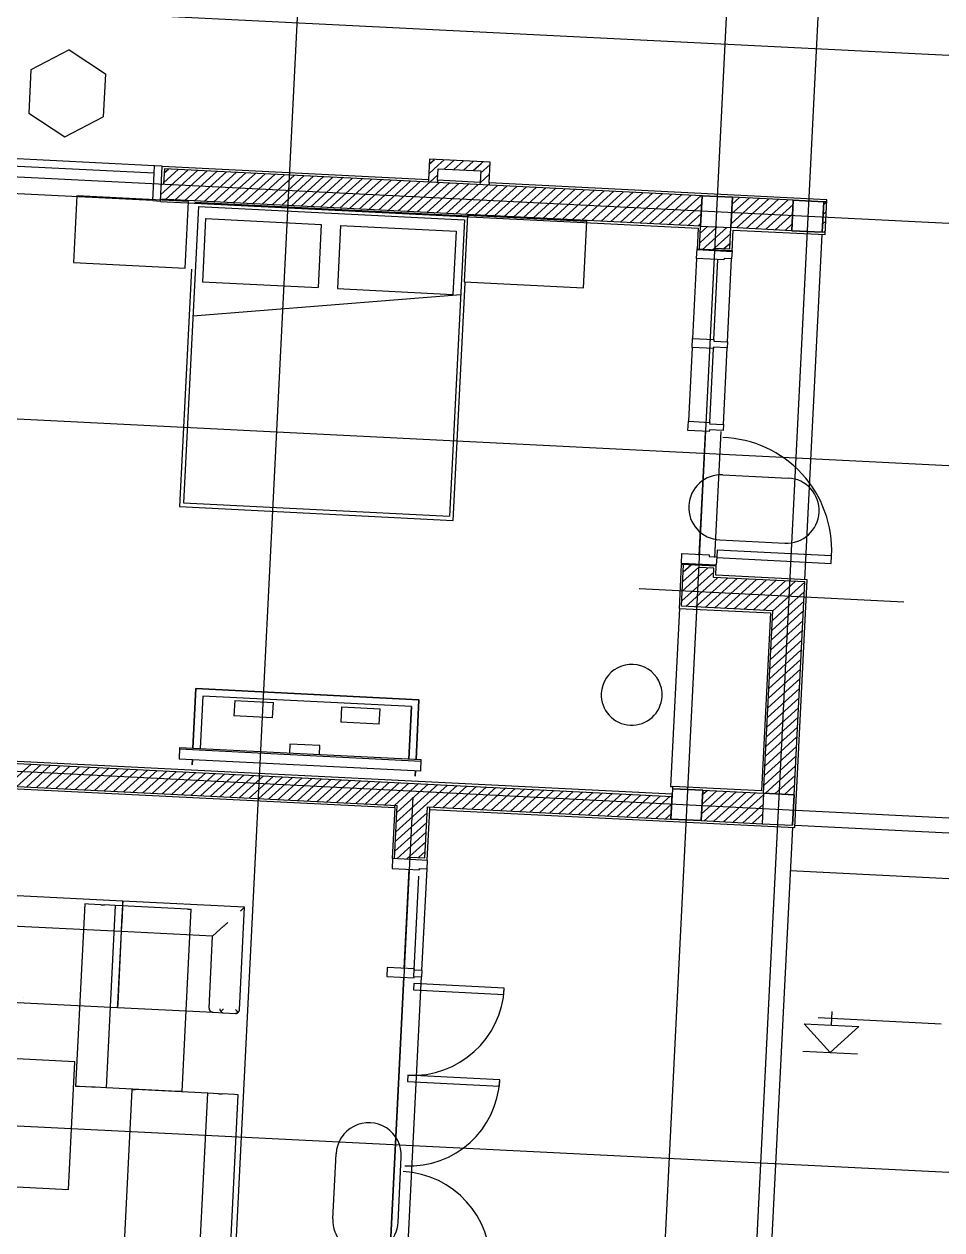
# Model space of a CAD drawing. Extents: x 549999 to 550212, y 1838161 to 1838467.
# Drawn here: x 550087.24 to 550093.26, y 1838354.96 to 1838362.88 of the extents above; entities that cross this region are included whole.
import ezdxf

# ---------------------------------------------------------------- set-up
doc = ezdxf.new("R2010")
doc.units = 0
for name, color, linetype in [('Level 1', 7, 'Continuous'), ('Level 13', 7, 'Continuous'), ('Level 14', 7, 'Continuous'), ('Level 18', 7, 'Continuous'), ('Level 24', 7, 'Continuous'), ('Level 25', 7, 'Continuous'), ('Level 26', 7, 'Continuous'), ('Level 36', 7, 'Continuous'), ('Level 39', 7, 'Continuous'), ('Level 4', 7, 'Continuous'), ('Level 5', 7, 'Continuous'), ('Level 6', 7, 'Continuous'), ('Level 7', 7, 'Continuous'), ('Level 8', 7, 'Continuous')]:
    doc.layers.add(name, color=color, linetype=linetype)

# ---------------------------------------------------------------- blocks, each defined once
blk = doc.blocks.new('2___S0')
at = {"layer": 'Level 1'}
for p, q in [((80, 53.5), (0, 53.5)), ((0, 50.97), (0, 53.5)), ((0, 42.98), (0, 50.97)), ((80, -14), (80, 53.5)), ((0, 40.52), (0, 42.98)), ((0, 33.47), (0, 40.52)), ((59.97, 33.47), (67.02, 40.52)), ((0, -14), (0, 33.47)), ((59.97, 33.47), (0, 33.47)), ((59.97, -14), (59.97, 33.47)), ((0, -16.5), (0, -14)), ((0, -16.5), (62.95, -16.5)), ((62.95, -16.5), (69.48, -16.5)), ((69.48, -16.5), (77.5, -16.5))]:
    blk.add_line(p, q, dxfattribs=at)
for points, degree in [([(77.48, 50.97), (77.7, 51.19), (78.03, 51.53), (78.44, 51.94), (78.69, 52.19), (78.88, 52.38), (79.06, 52.56), (79.22, 52.72), (79.37, 52.87), (79.51, 53.01), (79.67, 53.17), (79.81, 53.31), (79.96, 53.46), (80, 53.5), (80, 53.5)], 3), ([(67.02, 40.52), (67.05, 40.55), (67.16, 40.66), (67.41, 40.91), (67.66, 41.16), (67.87, 41.37), (68.1, 41.6), (68.36, 41.85), (68.62, 42.12), (69, 42.49), (69.28, 42.79), (69.48, 42.98)], 3), ([(59.97, -14), (59.97, -14.22), (60.02, -14.55), (60.19, -14.96), (60.33, -15.21), (60.47, -15.39), (60.58, -15.52), (60.71, -15.65), (60.89, -15.81), (61.08, -15.95), (61.29, -16.08), (61.51, -16.2), (61.81, -16.32), (62.3, -16.46), (62.69, -16.5), (62.95, -16.5)], 3), ([(67.02, -14), (67.04, -14.14), (67.11, -14.42), (67.29, -14.83), (67.54, -15.24), (67.75, -15.49), (67.87, -15.61)], 3), ([(67.87, -15.61), (67.99, -15.49), (68.25, -15.24), (68.65, -14.83), (69.06, -14.42), (69.34, -14.14), (69.48, -14)], 3), ([(67.87, -15.61), (67.97, -15.75), (68.19, -16), (68.59, -16.28), (69.02, -16.46), (69.33, -16.5), (69.48, -16.5)], 3), ([(77.48, -14), (77.6, -14.13), (77.85, -14.38), (78.23, -14.75), (78.59, -15.11), (78.94, -15.46), (79.16, -15.67), (79.26, -15.78)], 3), ([(79.26, -15.78), (79.11, -15.93), (78.76, -16.19), (78.15, -16.44), (77.72, -16.5), (77.5, -16.5)], 3), ([(78.8, -16.14), (78.85, -16.11), (79.01, -16), (79.16, -15.87), (79.27, -15.77)], 3), ([(79.26, -15.78), (79.36, -15.67), (79.55, -15.46), (79.73, -15.14), (79.84, -14.88), (79.9, -14.7), (79.97, -14.42), (80, -14.19), (80, -14)], 3), ([(79.58, -15.39), (79.6, -15.36), (79.62, -15.33), (79.63, -15.3)], 2), ([(77.5, -16.5), (77.63, -16.5), (77.82, -16.49), (78.02, -16.45), (78.09, -16.43)], 3), ([(78.24, -16.39), (78.36, -16.35), (78.52, -16.29), (78.67, -16.22), (78.7, -16.2)], 3)]:
    blk.add_open_spline(points, degree=degree, dxfattribs=at)
blk = doc.blocks.new('FURNI0')
at = {"layer": 'Level 1'}
for p, q in [((-1197.5, 682.04), (-1281.56, 682.04)), ((-1281.56, 682.04), (-1281.56, 520.56)), ((-1197.5, 520.56), (-1197.5, 682.04)), ((-1281.56, 520.56), (-1197.5, 520.56))]:
    blk.add_line(p, q, dxfattribs=at)
blk = doc.blocks.new('4___SO')
at = {"layer": 'Level 1'}
for p, q in [((60, 16.5), (-60, 16.5)), ((-60, 14), (-60, 16.5)), ((60, 16.5), (60, 14)), ((-60, -33.47), (-60, 14)), ((1.75, 12.96), (1.75, 12.96)), ((60, -33.47), (60, 14)), ((-60, -40.52), (-60, -33.47)), ((-60, -33.47), (60, -33.47)), ((60, -40.52), (60, -33.47)), ((-60, -42.98), (-60, -40.52)), ((-60, -50.97), (-60, -42.98)), ((60, -40.52), (60, -42.98)), ((60, -50.97), (60, -42.98)), ((-60, -53.5), (-60, -50.97)), ((-60, -53.5), (60, -53.5)), ((60, -53.5), (60, -50.97))]:
    blk.add_line(p, q, dxfattribs=at)
blk = doc.blocks.new('4___S0')
at = {"layer": 'Level 1'}
for p, q in [((60, 53.5), (-60, 53.5)), ((-60, 50.97), (-60, 53.5)), ((-60, 42.98), (-60, 50.97)), ((60, 50.97), (60, 53.5)), ((60, 42.98), (60, 50.97)), ((-60, 40.52), (-60, 42.98)), ((-60, 33.47), (-60, 40.52)), ((60, 42.98), (60, 40.52)), ((60, 33.47), (60, 40.52)), ((-60, -14), (-60, 33.47)), ((60, 33.47), (-60, 33.47)), ((60, -14), (60, 33.47)), ((-60, -16.5), (-60, -14)), ((-1.75, -12.96), (-1.75, -12.96)), ((60, -14), (60, -16.5)), ((-60, -16.5), (60, -16.5))]:
    blk.add_line(p, q, dxfattribs=at)
blk = doc.blocks.new('BED_18')
at = {"layer": 'Level 1'}
for p, q in [((123.92, 76.56), (-56.08, 76.56)), ((-53.54, 74.02), (-53.54, -120.9)), ((-53.54, 74.02), (121.38, 74.02)), ((121.38, 74.02), (121.38, -120.9)), ((-48.46, 66.4), (-48.46, 24.82)), ((-48.46, 66.4), (27.57, 66.4)), ((27.57, 66.4), (27.57, 24.82)), ((40.27, 66.4), (40.27, 24.82)), ((40.27, 66.4), (116.3, 66.4)), ((116.3, 66.4), (116.3, 24.82)), ((-56.08, 32.78), (-56.08, -123.44)), ((123.92, -123.44), (123.92, 32.78)), ((121.38, 24.82), (-53.54, 1.98)), ((-48.46, 24.82), (27.57, 24.82)), ((40.27, 24.82), (116.3, 24.82)), ((-56.08, -123.44), (123.92, -123.44)), ((-53.54, -120.9), (121.38, -120.9))]:
    blk.add_line(p, q, dxfattribs=at)
blk = doc.blocks.new('FURNI1')
at = {"layer": 'Level 1'}
for p, q in [((-1241.89, 683.98), (-1285.67, 683.98)), ((-1285.67, 683.98), (-1285.67, 605.48)), ((-1241.89, 605.48), (-1241.89, 683.98)), ((-1285.67, 605.48), (-1241.89, 605.48))]:
    blk.add_line(p, q, dxfattribs=at)
blk = doc.blocks.new('FURNI3')
at = {"layer": 'Level 1'}
for p, q in [((-1241.89, 662.27), (-1285.67, 662.27)), ((-1285.67, 662.27), (-1285.67, 589.03)), ((-1241.89, 589.03), (-1241.89, 662.27)), ((-1285.67, 589.03), (-1241.89, 589.03))]:
    blk.add_line(p, q, dxfattribs=at)
blk = doc.blocks.new('LAO_T0')
at = {"layer": 'Level 1'}
for p, q in [((-84.39, 42.12), (74.47, 42.12)), ((-84.39, 42.12), (-84.39, 34.5)), ((-80.94, 45.5), (-80.94, 42.12)), ((-80.94, 42.12), (-80.94, 45.5)), ((65.7, 42.12), (65.7, 45.5)), ((65.7, 45.5), (65.7, 42.12)), ((74.47, 34.5), (74.47, 42.12)), ((-84.39, 35.62), (74.47, 35.62)), ((-84.39, 35.62), (-84.39, 34.5)), ((74.47, 34.5), (-84.39, 34.5)), ((74.47, 34.5), (-84.39, 34.5)), ((-80.94, 34.5), (-80.94, -4.74)), ((-80.94, -4.74), (-80.94, 34.5)), ((-76.2, 34.5), (-76.2, 0)), ((-76.2, 0), (-76.2, 34.5)), ((-17.46, 34.5), (-17.46, 28.58)), ((2.22, 28.58), (2.22, 34.5)), ((60.96, 0), (60.96, 34.5)), ((60.96, 0), (60.96, 34.5)), ((65.7, -4.74), (65.7, 34.5)), ((65.7, 34.5), (65.7, -4.74)), ((74.47, 34.5), (74.47, 35.62)), ((-17.46, 28.58), (2.22, 28.58)), ((-55.72, 12.63), (-30.32, 12.63)), ((-55.72, 12.63), (-55.72, 2.47)), ((-30.32, 2.47), (-30.32, 12.63)), ((14.46, 11.99), (39.86, 11.99)), ((14.46, 11.99), (14.46, 1.83)), ((39.86, 1.83), (39.86, 11.99)), ((-76.2, 0), (60.96, 0)), ((-76.2, 0), (60.96, 0)), ((-30.32, 2.47), (-55.72, 2.47)), ((39.86, 1.83), (14.46, 1.83)), ((-80.94, -4.74), (65.7, -4.74)), ((65.7, -4.74), (-80.94, -4.74))]:
    blk.add_line(p, q, dxfattribs=at)
for points in [[(-80.94, -4.74), (-80.94, -4.74), (-80.94, -4.74), (-80.94, -4.74)], [(-80.94, -4.74), (-80.94, -4.74), (-80.94, -4.74), (-80.94, -4.74)], [(65.7, -4.74), (65.7, -4.74), (65.7, -4.74), (65.7, -4.74)], [(65.7, -4.74), (65.7, -4.74), (65.7, -4.74), (65.7, -4.74)]]:
    blk.add_open_spline(points, degree=2, dxfattribs=at)
blk = doc.blocks.new('FURN14')
at = {"layer": 'Level 1'}
for p, q in [((-1353.06, 697.48), (-1236.06, 697.48)), ((-1236.06, 697.48), (-1236.06, 698.98))]:
    blk.add_line(p, q, dxfattribs=at)
blk = doc.blocks.new('FURN15')
at = {"layer": 'Level 1'}
for start, end in [(0, 180), (180, 0)]:
    blk.add_arc((-683.51, 888.92), 20, start, end, dxfattribs=at)
blk = doc.blocks.new('D41000')
at = {"layer": 'Level 5'}
for p, q in [((-119.62, 65.99), (-123.75, 65.99)), ((-123.75, 65.99), (-123.75, 6.5)), ((-119.62, 6.5), (-119.62, 65.99)), ((-59.25, 65.99), (-63.35, 65.99)), ((-63.35, 65.99), (-63.35, 5.6)), ((-59.25, 5.6), (-59.25, 65.99)), ((55.37, 11.5), (55.37, 65.99)), ((55.37, 65.99), (60.37, 65.99)), ((60.37, 65.99), (60.37, 11.5)), ((119.62, 11.5), (119.62, 65.99)), ((119.62, 65.99), (124.62, 65.99)), ((124.62, 65.99), (124.62, 11.5)), ((-199.5, 11.5), (-205, 11.5)), ((-205, 11.5), (-205, -11.5)), ((-199.5, 6.5), (-199.5, 11.5)), ((-128.48, 11.5), (-132.48, 11.5)), ((-132.48, 11.5), (-132.48, 6.5)), ((-128.48, 6.5), (-128.48, 11.5)), ((60.37, 11.5), (55.37, 11.5)), ((124.62, 11.5), (119.62, 11.5)), ((132.5, 11.5), (128.5, 11.5)), ((128.5, 11.5), (128.5, 6.5)), ((132.5, 6.5), (132.5, 11.5)), ((205, 11.5), (199.5, 11.5)), ((199.5, 11.5), (199.5, 6.5)), ((205, -11.5), (205, 11.5)), ((-198.5, 6.5), (-199.5, 6.5)), ((-198.5, -11.5), (-198.5, 6.5)), ((-132.48, 6.5), (-133.48, 6.5)), ((-133.48, 6.5), (-133.48, -11.5)), ((-127.48, 6.5), (-128.48, 6.5)), ((-127.48, -11.5), (-127.48, 6.5)), ((-123.75, 6.5), (-119.62, 6.5)), ((-63.35, 5.6), (-59.25, 5.6)), ((128.5, 6.5), (127.5, 6.5)), ((127.5, 6.5), (127.5, -11.5)), ((133.5, 6.5), (132.5, 6.5)), ((133.5, -11.5), (133.5, 6.5)), ((199.5, 6.5), (198.5, 6.5)), ((198.5, 6.5), (198.5, -11.5)), ((-205, -11.5), (-198.5, -11.5)), ((-133.48, -11.5), (-127.48, -11.5)), ((127.5, -11.5), (133.5, -11.5)), ((198.5, -11.5), (205, -11.5))]:
    blk.add_line(p, q, dxfattribs=at)
for centre, radius, start, end in [((-123.75, 5.6), 60.4, 0, 90), ((-63.35, 6.5), 59.5, 0, 90), ((60.37, 5.62), 60.37, 90, 180), ((124.62, 5.62), 60.37, 90, 180)]:
    blk.add_arc(centre, radius, start, end, dxfattribs=at)
blk = doc.blocks.new('CUA_D2')
at = {"layer": 'Level 5'}
for p, q in [((-103.5, 11.5), (-97, 11.5)), ((-103.5, -11.5), (-103.5, 11.5)), ((-97, 11.5), (-97, -6.5)), ((-16, 11.5), (-10, 11.5)), ((-16, -2.5), (-16, 11.5)), ((-10, 11.5), (-10, -2.5)), ((38.5, 11.5), (-10, 11.5)), ((38.5, 11.5), (44.5, 11.5)), ((38.5, -2.5), (38.5, 11.5)), ((44.5, 11.5), (44.5, -2.5)), ((97, 11.5), (44.5, 11.5)), ((97, 11.5), (103.5, 11.5)), ((97, -6.5), (97, 11.5)), ((103.5, 11.5), (103.5, -11.5)), ((-98, -6.5), (-98, -11.5)), ((-97, -6.5), (-98, -6.5)), ((-15, -2.5), (-16, -2.5)), ((-15, -11.5), (-15, -2.5)), ((-11, -2.5), (-11, -11.5)), ((-10, -2.5), (-11, -2.5)), ((-10, -2.5), (38.5, -2.5)), ((39.5, -2.5), (38.5, -2.5)), ((39.5, -11.5), (39.5, -2.5)), ((43.5, -2.5), (43.5, -11.5)), ((44.5, -2.5), (43.5, -2.5)), ((44.5, -2.5), (97, -2.5)), ((98, -6.5), (97, -6.5)), ((98, -11.5), (98, -6.5)), ((-98, -11.5), (-103.5, -11.5)), ((-98.5, -11.5), (-98.5, -86.75)), ((-93.5, -11.5), (-98, -11.5)), ((-93.5, -11.5), (-98, -11.5)), ((-93.5, -86.75), (-93.5, -11.5)), ((-11, -11.5), (-15, -11.5)), ((-11, -11.5), (39.5, -11.5)), ((43.5, -11.5), (39.5, -11.5)), ((43.5, -11.5), (98, -11.5)), ((103.5, -11.5), (98, -11.5)), ((-98.5, -86.75), (-93.5, -86.75))]:
    blk.add_line(p, q, dxfattribs=at)
blk.add_arc((-93.5, -12.75), 74, 270, 0.87025, dxfattribs=at)
blk = doc.blocks.new('SO1100')
at = {"layer": 'Level 7'}
for p, q in [((-60, 11.5), (-65, 11.5)), ((-65, 11.5), (-65, -11.5)), ((-60, 6.5), (-60, 11.5)), ((60, 11.5), (-60, 11.5)), ((65, 11.5), (60, 11.5)), ((60, 6.5), (60, 11.5)), ((65, -11.5), (65, 11.5)), ((-60, -11.5), (-60, 6.5)), ((60, 6.5), (-60, 6.5)), ((60, -11.5), (60, 6.5)), ((-65, -11.5), (-60, -11.5)), ((60, -11.5), (-60, -11.5)), ((60, -11.5), (65, -11.5))]:
    blk.add_line(p, q, dxfattribs=at)
blk = doc.blocks.new('SPOT_E')
at = {"layer": 'Level 24'}
for p, q in [((0, 0.2), (0, 0.3)), ((0, 0), (-0.2, 0.2)), ((-0.2, 0.2), (0.2, 0.2)), ((0, 0), (-0.2, 0.2)), ((-0.2, 0.2), (0.2, 0.2)), ((-0.1, 0.25), (0.8, 0.25)), ((0.2, 0.2), (0, 0)), ((0.2, 0.2), (0, 0)), ((-0.2, 0), (0.2, 0))]:
    blk.add_line(p, q, dxfattribs=at)
blk = doc.blocks.new('DOOR_T')
at = {"layer": 'Level 25'}
for p, q in [((-0.2381, 0.2381), (0.2381, 0.2381)), ((-0.2381, -0.2381), (0.2381, -0.2381))]:
    blk.add_line(p, q, dxfattribs=at)
for centre, start, end in [((-0.2381, 0), 90, 270), ((0.2381, 0), 270, 90)]:
    blk.add_arc(centre, 0.2381, start, end, dxfattribs=at)
blk = doc.blocks.new('WINDOW')
at = {"layer": 'Level 26'}
for p, q in [((0, 0.3175), (-0.2721, 0.1573)), ((0, 0.3175), (0.2718, 0.1574)), ((-0.2721, 0.1573), (-0.2721, -0.1572)), ((0.2718, 0.1574), (0.2718, -0.1585)), ((-0.2721, -0.1572), (0, -0.3175)), ((0, -0.3175), (0.2718, -0.1585))]:
    blk.add_line(p, q, dxfattribs=at)

msp = doc.modelspace()

# ---------------------------------------------------------------- linework, layer by layer
at = {"layer": 'Level 13'}
msp.add_line((550089.796, 1838356.6279), (550089.8289, 1838357.2873), dxfattribs=at)
at = {"layer": 'Level 14'}
for p, q in [((550089.8944, 1838361.901), (550089.9573, 1838361.9579)), ((550089.8976, 1838361.9646), (550089.9318, 1838361.9955)), ((550089.9573, 1838361.9579), (550089.9954, 1838361.9924)), ((550089.996, 1838361.9323), (550090.0589, 1838361.9892)), ((550090.0596, 1838361.9291), (550090.1225, 1838361.986)), ((550090.1231, 1838361.9259), (550090.186, 1838361.9828)), ((550090.1867, 1838361.9227), (550090.2382, 1838361.9694)), ((550090.235, 1838361.9058), (550090.298, 1838361.9627)), ((550090.2382, 1838361.9694), (550090.2496, 1838361.9797)), ((550088.1354, 1838361.766), (550088.3126, 1838361.9263)), ((550088.1544, 1838361.8438), (550088.249, 1838361.9295)), ((550088.1575, 1838361.9074), (550088.1855, 1838361.9327)), ((550088.1664, 1838361.7334), (550088.3762, 1838361.9231)), ((550088.23, 1838361.7302), (550088.4397, 1838361.92)), ((550088.2936, 1838361.727), (550088.5033, 1838361.9168)), ((550088.3571, 1838361.7238), (550088.5669, 1838361.9136)), ((550088.4207, 1838361.7207), (550088.6304, 1838361.9104)), ((550088.4842, 1838361.7175), (550088.694, 1838361.9072)), ((550088.5478, 1838361.7143), (550088.7575, 1838361.9041)), ((550088.6114, 1838361.7111), (550088.8211, 1838361.9009)), ((550088.6749, 1838361.7079), (550088.8847, 1838361.8977)), ((550088.7385, 1838361.7048), (550088.9482, 1838361.8945)), ((550088.802, 1838361.7016), (550089.0118, 1838361.8914)), ((550088.8656, 1838361.6984), (550089.0753, 1838361.8882)), ((550088.9292, 1838361.6952), (550089.1389, 1838361.885)), ((550088.9927, 1838361.6921), (550089.2025, 1838361.8818)), ((550089.0563, 1838361.6889), (550089.266, 1838361.8786)), ((550089.1198, 1838361.6857), (550089.3296, 1838361.8755)), ((550089.1834, 1838361.6825), (550089.3931, 1838361.8723)), ((550089.247, 1838361.6793), (550089.4567, 1838361.8691)), ((550089.3105, 1838361.6762), (550089.5203, 1838361.8659)), ((550089.3741, 1838361.673), (550089.5838, 1838361.8628)), ((550089.4376, 1838361.6698), (550089.6474, 1838361.8596)), ((550089.5012, 1838361.6666), (550089.7109, 1838361.8564)), ((550089.9016, 1838361.8469), (550089.9541, 1838361.8944)), ((550090.2319, 1838361.8422), (550090.2948, 1838361.8992)), ((550088.1386, 1838361.8296), (550088.1442, 1838361.8346)), ((550089.5648, 1838361.6635), (550089.7745, 1838361.8532)), ((550089.6283, 1838361.6603), (550089.8381, 1838361.85)), ((550089.6919, 1838361.6571), (550089.9016, 1838361.8469)), ((550089.7554, 1838361.6539), (550089.9652, 1838361.8437)), ((550089.819, 1838361.6508), (550090.0287, 1838361.8405)), ((550089.8826, 1838361.6476), (550090.0923, 1838361.8373)), ((550089.9461, 1838361.6444), (550090.1559, 1838361.8342)), ((550090.0097, 1838361.6412), (550090.2194, 1838361.831)), ((550090.0732, 1838361.638), (550090.283, 1838361.8278)), ((550090.1368, 1838361.6349), (550090.3465, 1838361.8246)), ((550090.2004, 1838361.6317), (550090.4101, 1838361.8215)), ((550090.2639, 1838361.6285), (550090.4737, 1838361.8183)), ((550090.283, 1838361.8278), (550090.2916, 1838361.8356)), ((550090.3275, 1838361.6253), (550090.5372, 1838361.8151)), ((550090.391, 1838361.6222), (550090.6008, 1838361.8119)), ((550090.4546, 1838361.619), (550090.6643, 1838361.8087)), ((550090.5182, 1838361.6158), (550090.7279, 1838361.8056)), ((550090.5817, 1838361.6126), (550090.7915, 1838361.8024)), ((550090.6453, 1838361.6094), (550090.855, 1838361.7992)), ((550090.7088, 1838361.6063), (550090.9186, 1838361.796)), ((550090.7724, 1838361.6031), (550090.9821, 1838361.7929)), ((550090.836, 1838361.5999), (550091.0457, 1838361.7897)), ((550090.8995, 1838361.5967), (550091.1093, 1838361.7865)), ((550090.9631, 1838361.5936), (550091.1728, 1838361.7833)), ((550091.0266, 1838361.5904), (550091.2364, 1838361.7801)), ((550091.0902, 1838361.5872), (550091.2999, 1838361.777)), ((550091.1538, 1838361.584), (550091.3635, 1838361.7738)), ((550091.2173, 1838361.5808), (550091.4271, 1838361.7706)), ((550091.2809, 1838361.5777), (550091.4906, 1838361.7674)), ((550091.3444, 1838361.5745), (550091.5542, 1838361.7643)), ((550091.408, 1838361.5713), (550091.6177, 1838361.7611)), ((550091.4716, 1838361.5681), (550091.6813, 1838361.7579)), ((550091.5351, 1838361.565), (550091.6867, 1838361.7021)), ((550091.8805, 1838361.574), (550092.0627, 1838361.7388)), ((550091.8837, 1838361.6376), (550091.9991, 1838361.742)), ((550091.8869, 1838361.7012), (550091.9355, 1838361.7452)), ((550091.9165, 1838361.5459), (550092.1262, 1838361.7357)), ((550091.98, 1838361.5427), (550092.1898, 1838361.7325)), ((550092.0436, 1838361.5395), (550092.2533, 1838361.7293)), ((550092.1072, 1838361.5364), (550092.2873, 1838361.6993)), ((550092.4875, 1838361.6984), (550092.5076, 1838361.7166)), ((550091.5987, 1838361.5618), (550091.6835, 1838361.6385)), ((550092.1707, 1838361.5332), (550092.2841, 1838361.6358)), ((550092.4843, 1838361.6349), (550092.5053, 1838361.6538)), ((550091.6622, 1838361.5586), (550091.6803, 1838361.575)), ((550091.674, 1838361.4478), (550091.7894, 1838361.5522)), ((550091.6771, 1838361.5114), (550091.7258, 1838361.5554)), ((550091.6904, 1838361.402), (550091.8529, 1838361.5491)), ((550092.2343, 1838361.53), (550092.2809, 1838361.5722)), ((550092.4811, 1838361.5713), (550092.5021, 1838361.5903)), ((550091.7539, 1838361.3988), (550091.8774, 1838361.5105)), ((550092.4885, 1838361.5173), (550092.4989, 1838361.5267)), ((550091.8332, 1838361.4099), (550091.8742, 1838361.4469)), ((550091.5659, 1838359.2868), (550091.6171, 1838359.3331)), ((550091.5564, 1838359.0961), (550091.7661, 1838359.2859)), ((550091.5596, 1838359.1597), (550091.7285, 1838359.3125)), ((550091.5628, 1838359.2232), (550091.6676, 1838359.3181)), ((550091.7566, 1838359.0952), (550091.9198, 1838359.2429)), ((550091.7598, 1838359.1588), (550091.8562, 1838359.246)), ((550091.763, 1838359.2223), (550091.7927, 1838359.2492)), ((550091.5829, 1838359.0594), (550091.763, 1838359.2223)), ((550091.7736, 1838359.0499), (550091.9834, 1838359.2397)), ((550091.8372, 1838359.0467), (550092.0469, 1838359.2365)), ((550091.9007, 1838359.0436), (550092.1105, 1838359.2333)), ((550091.9643, 1838359.0404), (550092.174, 1838359.2301)), ((550092.0279, 1838359.0372), (550092.2376, 1838359.227)), ((550092.0914, 1838359.034), (550092.3012, 1838359.2238)), ((550092.155, 1838359.0308), (550092.3636, 1838359.2196)), ((550091.6465, 1838359.0563), (550091.7598, 1838359.1588)), ((550091.7101, 1838359.0531), (550091.7566, 1838359.0952)), ((550092.2185, 1838359.0277), (550092.3604, 1838359.156)), ((550092.2821, 1838359.0245), (550092.3572, 1838359.0924)), ((550092.1443, 1838358.8391), (550092.3457, 1838359.0213)), ((550092.1475, 1838358.9027), (550092.2821, 1838359.0245)), ((550092.1507, 1838358.9662), (550092.2185, 1838359.0277)), ((550092.1538, 1838359.0298), (550092.155, 1838359.0308)), ((550092.3457, 1838359.0213), (550092.354, 1838359.0289)), ((550092.1411, 1838358.7756), (550092.3509, 1838358.9653)), ((550092.1379, 1838358.712), (550092.3477, 1838358.9018)), ((550092.1316, 1838358.5849), (550092.3413, 1838358.7746)), ((550092.1348, 1838358.6484), (550092.3445, 1838358.8382)), ((550092.1284, 1838358.5213), (550092.3382, 1838358.7111)), ((550092.1252, 1838358.4578), (550092.335, 1838358.6475)), ((550092.1221, 1838358.3942), (550092.3318, 1838358.584)), ((550092.1157, 1838358.2671), (550092.3254, 1838358.4568)), ((550092.1189, 1838358.3306), (550092.3286, 1838358.5204)), ((550092.1125, 1838358.2035), (550092.3223, 1838358.3933)), ((550092.1094, 1838358.14), (550092.3191, 1838358.3297)), ((550092.1062, 1838358.0764), (550092.3159, 1838358.2662)), ((550092.0998, 1838357.9493), (550092.3096, 1838358.139)), ((550092.103, 1838358.0128), (550092.3127, 1838358.2026)), ((550092.0966, 1838357.8857), (550092.3064, 1838358.0755)), ((550087.1275, 1838357.8804), (550087.2848, 1838358.0228)), ((550087.191, 1838357.8773), (550087.3483, 1838358.0196)), ((550087.2546, 1838357.8741), (550087.4119, 1838358.0164)), ((550087.3181, 1838357.8709), (550087.4754, 1838358.0132)), ((550087.3817, 1838357.8677), (550087.539, 1838358.0101)), ((550087.4453, 1838357.8646), (550087.6026, 1838358.0069)), ((550087.5088, 1838357.8614), (550087.6661, 1838358.0037)), ((550087.5724, 1838357.8582), (550087.7297, 1838358.0005)), ((550087.6359, 1838357.855), (550087.7932, 1838357.9973)), ((550087.6995, 1838357.8518), (550087.8568, 1838357.9942)), ((550087.7631, 1838357.8487), (550087.9204, 1838357.991)), ((550087.8266, 1838357.8455), (550087.9839, 1838357.9878)), ((550087.8902, 1838357.8423), (550088.0475, 1838357.9846)), ((550087.9537, 1838357.8391), (550088.111, 1838357.9815)), ((550088.0173, 1838357.836), (550088.1746, 1838357.9783)), ((550092.1042, 1838357.8319), (550092.3032, 1838358.0119)), ((550088.0809, 1838357.8328), (550088.2382, 1838357.9751)), ((550088.1444, 1838357.8296), (550088.3017, 1838357.9719)), ((550088.208, 1838357.8264), (550088.3653, 1838357.9687)), ((550088.2715, 1838357.8232), (550088.4288, 1838357.9656)), ((550088.3351, 1838357.8201), (550088.4924, 1838357.9624)), ((550088.3987, 1838357.8169), (550088.556, 1838357.9592)), ((550088.4622, 1838357.8137), (550088.6195, 1838357.956)), ((550088.5258, 1838357.8105), (550088.6831, 1838357.9529)), ((550088.5893, 1838357.8074), (550088.7466, 1838357.9497)), ((550088.6529, 1838357.8042), (550088.8102, 1838357.9465)), ((550088.7165, 1838357.801), (550088.8738, 1838357.9433)), ((550088.78, 1838357.7978), (550088.9373, 1838357.9401)), ((550088.8436, 1838357.7946), (550089.0009, 1838357.937)), ((550088.9071, 1838357.7915), (550089.0644, 1838357.9338)), ((550088.9707, 1838357.7883), (550089.128, 1838357.9306)), ((550089.0343, 1838357.7851), (550089.1916, 1838357.9274)), ((550089.0978, 1838357.7819), (550089.2551, 1838357.9243)), ((550089.1614, 1838357.7788), (550089.3187, 1838357.9211)), ((550089.2249, 1838357.7756), (550089.3823, 1838357.9179)), ((550089.2885, 1838357.7724), (550089.4458, 1838357.9147)), ((550089.3521, 1838357.7692), (550089.5094, 1838357.9115)), ((550089.4156, 1838357.766), (550089.5729, 1838357.9084)), ((550089.4792, 1838357.7629), (550089.6365, 1838357.9052)), ((550089.5427, 1838357.7597), (550089.7001, 1838357.902)), ((550089.6063, 1838357.7565), (550089.7636, 1838357.8988)), ((550092.1678, 1838357.8287), (550092.3, 1838357.9484)), ((550089.6699, 1838357.7533), (550089.8272, 1838357.8957)), ((550089.7334, 1838357.7502), (550089.8907, 1838357.8925)), ((550089.797, 1838357.747), (550089.9543, 1838357.8893)), ((550089.8605, 1838357.7438), (550090.0179, 1838357.8861)), ((550089.9241, 1838357.7406), (550090.0814, 1838357.8829)), ((550089.9877, 1838357.7374), (550090.145, 1838357.8798)), ((550090.0512, 1838357.7343), (550090.2085, 1838357.8766)), ((550090.1148, 1838357.7311), (550090.2721, 1838357.8734)), ((550090.1784, 1838357.7279), (550090.3357, 1838357.8702)), ((550090.2419, 1838357.7247), (550090.3992, 1838357.8671)), ((550090.3055, 1838357.7216), (550090.4628, 1838357.8639)), ((550090.369, 1838357.7184), (550090.5263, 1838357.8607)), ((550090.4326, 1838357.7152), (550090.5899, 1838357.8575)), ((550090.4962, 1838357.712), (550090.6535, 1838357.8544)), ((550090.5597, 1838357.7089), (550090.717, 1838357.8512)), ((550090.6233, 1838357.7057), (550090.7806, 1838357.848)), ((550090.6868, 1838357.7025), (550090.8441, 1838357.8448)), ((550090.7504, 1838357.6993), (550090.9077, 1838357.8416)), ((550090.814, 1838357.6961), (550090.9713, 1838357.8385)), ((550090.8775, 1838357.693), (550091.0348, 1838357.8353)), ((550090.9411, 1838357.6898), (550091.0984, 1838357.8321)), ((550091.0046, 1838357.6866), (550091.1619, 1838357.8289)), ((550091.0682, 1838357.6834), (550091.2255, 1838357.8258)), ((550091.1318, 1838357.6803), (550091.2891, 1838357.8226)), ((550091.1953, 1838357.6771), (550091.3526, 1838357.8194)), ((550091.6867, 1838357.6969), (550091.85, 1838357.8446)), ((550091.6899, 1838357.7604), (550091.7864, 1838357.8478)), ((550091.6931, 1838357.824), (550091.7229, 1838357.851)), ((550091.7038, 1838357.6517), (550091.9135, 1838357.8414)), ((550091.7674, 1838357.6485), (550091.9771, 1838357.8382)), ((550091.8309, 1838357.6453), (550092.0407, 1838357.8351)), ((550091.8945, 1838357.6421), (550092.0935, 1838357.8222)), ((550092.2313, 1838357.8255), (550092.2968, 1838357.8848)), ((550089.6783, 1838357.5789), (550089.8605, 1838357.7438)), ((550089.6815, 1838357.6425), (550089.797, 1838357.747)), ((550089.6847, 1838357.706), (550089.7334, 1838357.7502)), ((550091.2589, 1838357.6739), (550091.4162, 1838357.8162)), ((550091.3224, 1838357.6707), (550091.4797, 1838357.813)), ((550091.386, 1838357.6675), (550091.4897, 1838357.7613)), ((550091.958, 1838357.6389), (550092.0903, 1838357.7586)), ((550089.6751, 1838357.5154), (550089.8849, 1838357.7051)), ((550091.4496, 1838357.6644), (550091.4865, 1838357.6978)), ((550092.0216, 1838357.6358), (550092.0871, 1838357.695)), ((550089.672, 1838357.4518), (550089.8817, 1838357.6416)), ((550089.6842, 1838357.4022), (550089.8785, 1838357.578)), ((550089.7478, 1838357.399), (550089.8753, 1838357.5144)), ((550089.827, 1838357.4101), (550089.8722, 1838357.4509))]:
    msp.add_line(p, q, dxfattribs=at)
at = {"layer": 'Level 18'}
for p, q in [((550091.9106, 1838364.1779), (550090.8497, 1838342.9565)), ((550092.5098, 1838364.1479), (550091.4489, 1838342.9265)), ((550070.8105, 1838362.7012), (550099.944, 1838361.2447)), ((550075.4098, 1838358.5664), (550099.7492, 1838357.3496))]:
    msp.add_line(p, q, dxfattribs=at)
at = {"layer": 'Level 36'}
for p, q in [((550088.0679, 1838343.6341), (550089.1298, 1838364.8754)), ((550070.9505, 1838361.1043), (550099.992, 1838359.6524)), ((550070.719, 1838356.4724), (550099.7604, 1838355.0206))]:
    msp.add_line(p, q, dxfattribs=at)
at = {"layer": 'Level 39'}
for p, q in [((550093.0139, 1838359.088), (550091.276, 1838359.1749)), ((550089.7898, 1838357.806), (550089.5152, 1838352.3128)), ((550093.5671, 1838357.2581), (550092.2688, 1838357.323))]:
    msp.add_line(p, q, dxfattribs=at)
at = {"layer": 'Level 4'}
for p, q in [((550089.8924, 1838361.8623), (550088.1446, 1838361.9497)), ((550089.8992, 1838361.9972), (550089.8924, 1838361.8623)), ((550090.2987, 1838361.9772), (550089.8992, 1838361.9972)), ((550090.2919, 1838361.8424), (550090.2987, 1838361.9772)), ((550088.1589, 1838361.934), (550088.1539, 1838361.8341)), ((550091.6895, 1838361.7575), (550088.1589, 1838361.934)), ((550089.8924, 1838361.8623), (550089.8917, 1838361.8474)), ((550089.9524, 1838361.8594), (550089.9516, 1838361.8444)), ((550089.9524, 1838361.8594), (550089.9561, 1838361.9343)), ((550090.232, 1838361.8454), (550089.9524, 1838361.8594)), ((550089.9561, 1838361.9343), (550090.2358, 1838361.9203)), ((550090.2358, 1838361.9203), (550090.232, 1838361.8454)), ((550088.1389, 1838361.8349), (550088.1539, 1838361.8341)), ((550090.232, 1838361.8454), (550090.2313, 1838361.8304)), ((550090.2919, 1838361.8424), (550090.2912, 1838361.8274)), ((550092.5092, 1838361.7315), (550090.2919, 1838361.8424)), ((550088.1331, 1838361.72), (550091.6637, 1838361.5435)), ((550091.6795, 1838361.5577), (550088.1339, 1838361.735)), ((550091.6795, 1838361.5577), (550091.6895, 1838361.7575)), ((550091.6895, 1838361.7575), (550091.8892, 1838361.7475)), ((550091.8892, 1838361.7475), (550091.8792, 1838361.5478)), ((550092.2887, 1838361.7275), (550091.8892, 1838361.7475)), ((550092.2787, 1838361.5278), (550092.2887, 1838361.7275)), ((550092.2887, 1838361.7275), (550092.4885, 1838361.7175)), ((550092.4885, 1838361.7175), (550092.4785, 1838361.5178)), ((550092.5084, 1838361.7165), (550092.4885, 1838361.7175)), ((550092.4977, 1838361.5018), (550092.5092, 1838361.7315)), ((550091.6637, 1838361.5435), (550091.6567, 1838361.4037)), ((550091.6717, 1838361.4029), (550091.6795, 1838361.5577)), ((550091.8722, 1838361.4079), (550091.8792, 1838361.5478)), ((550092.2787, 1838361.5278), (550091.8792, 1838361.5478)), ((550091.8865, 1838361.3922), (550091.8934, 1838361.532)), ((550091.8934, 1838361.532), (550092.4977, 1838361.5018)), ((550092.4785, 1838361.5178), (550092.2787, 1838361.5278)), ((550092.4984, 1838361.5168), (550092.4785, 1838361.5178)), ((550091.6567, 1838361.4037), (550091.8865, 1838361.3922)), ((550091.7724, 1838361.4129), (550091.7716, 1838361.3979)), ((550091.7724, 1838361.4129), (550091.8722, 1838361.4079)), ((550091.5534, 1838359.3363), (550091.5389, 1838359.0466)), ((550091.7831, 1838359.3248), (550091.5534, 1838359.3363)), ((550091.5546, 1838359.0609), (550091.5684, 1838359.3355)), ((550091.6682, 1838359.3305), (550091.6675, 1838359.3155)), ((550091.7801, 1838359.2649), (550091.7831, 1838359.3248)), ((550091.7674, 1838359.3105), (550091.6675, 1838359.3155)), ((550091.7644, 1838359.2506), (550091.7674, 1838359.3105)), ((550092.3636, 1838359.2207), (550091.7644, 1838359.2506)), ((550092.3794, 1838359.2349), (550091.7801, 1838359.2649)), ((550092.2937, 1838357.8224), (550092.3636, 1838359.2207)), ((550092.298, 1838357.6069), (550092.3794, 1838359.2349)), ((550091.5389, 1838359.0466), (550092.1382, 1838359.0167)), ((550092.1539, 1838359.0309), (550091.5546, 1838359.0609)), ((550092.1382, 1838359.0167), (550092.0797, 1838357.8481)), ((550092.094, 1838357.8324), (550092.1539, 1838359.0309)), ((550086.099, 1838358.082), (550091.4922, 1838357.8124)), ((550091.493, 1838357.8274), (550086.0997, 1838358.097)), ((550084.6775, 1838357.9879), (550089.6713, 1838357.7382)), ((550086.0915, 1838357.9322), (550089.687, 1838357.7525)), ((550091.4847, 1838357.6626), (550091.493, 1838357.8274)), ((550091.4955, 1838357.8773), (550091.4947, 1838357.8624)), ((550091.4947, 1838357.8624), (550091.6945, 1838357.8524)), ((550092.0797, 1838357.8481), (550091.4955, 1838357.8773)), ((550091.6945, 1838357.8524), (550091.6845, 1838357.6526)), ((550091.6945, 1838357.8524), (550092.094, 1838357.8324)), ((550092.094, 1838357.8324), (550092.2937, 1838357.8224)), ((550092.2937, 1838357.8224), (550092.2837, 1838357.6227)), ((550089.6713, 1838357.7382), (550089.6545, 1838357.4037)), ((550089.6695, 1838357.4029), (550089.687, 1838357.7525)), ((550089.6713, 1838357.7382), (550089.672, 1838357.7532)), ((550089.87, 1838357.4079), (550089.8867, 1838357.7425)), ((550089.8867, 1838357.7425), (550091.4847, 1838357.6626)), ((550089.901, 1838357.7268), (550089.9017, 1838357.7417)), ((550089.8842, 1838357.3922), (550089.901, 1838357.7268)), ((550089.901, 1838357.7268), (550092.298, 1838357.6069)), ((550091.6845, 1838357.6526), (550091.4847, 1838357.6626)), ((550091.6845, 1838357.6526), (550092.084, 1838357.6326)), ((550089.7701, 1838357.4129), (550089.7694, 1838357.3979)), ((550089.7701, 1838357.4129), (550089.87, 1838357.4079))]:
    msp.add_line(p, q, dxfattribs=at)
at = {"layer": 'Level 6'}
for p, q in [((550091.6895, 1838361.7575), (550091.6795, 1838361.5577)), ((550091.6895, 1838361.7575), (550091.6795, 1838361.5577)), ((550091.8892, 1838361.7475), (550091.6895, 1838361.7575)), ((550091.8892, 1838361.7475), (550091.6895, 1838361.7575)), ((550091.8792, 1838361.5478), (550091.8892, 1838361.7475)), ((550091.8792, 1838361.5478), (550091.8892, 1838361.7475)), ((550092.2887, 1838361.7275), (550092.2787, 1838361.5278)), ((550092.2887, 1838361.7275), (550092.2787, 1838361.5278)), ((550092.4885, 1838361.7175), (550092.2887, 1838361.7275)), ((550092.4885, 1838361.7175), (550092.2887, 1838361.7275)), ((550092.4785, 1838361.5178), (550092.4885, 1838361.7175)), ((550092.4785, 1838361.5178), (550092.4885, 1838361.7175)), ((550091.6795, 1838361.5577), (550091.8792, 1838361.5478)), ((550091.6795, 1838361.5577), (550091.8792, 1838361.5478)), ((550092.2787, 1838361.5278), (550092.4785, 1838361.5178)), ((550092.2787, 1838361.5278), (550092.4785, 1838361.5178)), ((550091.4947, 1838357.8624), (550091.4847, 1838357.6626)), ((550091.4947, 1838357.8624), (550091.4847, 1838357.6626)), ((550091.6945, 1838357.8524), (550091.4947, 1838357.8624)), ((550091.6945, 1838357.8524), (550091.4947, 1838357.8624)), ((550091.6845, 1838357.6526), (550091.6945, 1838357.8524)), ((550091.6845, 1838357.6526), (550091.6945, 1838357.8524)), ((550092.094, 1838357.8324), (550092.084, 1838357.6326)), ((550092.094, 1838357.8324), (550092.084, 1838357.6326)), ((550092.2937, 1838357.8224), (550092.094, 1838357.8324)), ((550092.2937, 1838357.8224), (550092.094, 1838357.8324)), ((550092.2837, 1838357.6227), (550092.2937, 1838357.8224)), ((550092.2837, 1838357.6227), (550092.2937, 1838357.8224)), ((550091.4847, 1838357.6626), (550091.6845, 1838357.6526)), ((550091.4847, 1838357.6626), (550091.6845, 1838357.6526)), ((550092.084, 1838357.6326), (550092.2837, 1838357.6227)), ((550092.084, 1838357.6326), (550092.2837, 1838357.6227))]:
    msp.add_line(p, q, dxfattribs=at)
at = {"layer": 'Level 8'}
for p, q in [((550107.3194, 1838361.9774), (550074.5731, 1838363.6144)), ((550092.3644, 1838359.2356), (550092.4777, 1838361.5028)), ((550091.6715, 1838359.3954), (550091.7119, 1838360.2044)), ((550091.8123, 1838360.2094), (550091.7709, 1838359.3805)), ((550092.283, 1838357.6077), (550092.0448, 1838352.8436)), ((550093.8817, 1838357.5428), (550092.2987, 1838357.6219)), ((550089.7337, 1838356.6836), (550089.7661, 1838357.333)), ((550089.8815, 1838357.3373), (550089.848, 1838356.6678)), ((550089.6034, 1838354.0771), (550089.7307, 1838356.6236)), ((550089.846, 1838356.6279), (550089.7177, 1838354.0613))]:
    msp.add_line(p, q, dxfattribs=at)

# ---------------------------------------------------------------- block references
at = {"layer": 'Level 1', "xscale": 0.010000000000000004, "yscale": 0.01}
for name, p, rotation in [('FURNI3', (550081.06, 1838349.21), -92.86199379204065), ('BED_18', (550088.88, 1838360.92), -2.8619937920406366), ('FURNI1', (550083.46, 1838349.09), -92.86199379204065), ('FURN14', (550083.9, 1838345.88), -92.86199379204065), ('FURN15', (550097.61, 1838349.26), -2.8619937920406366), ('LAO_T0', (550089.02, 1838358.44), 177.13800620795936), ('4___SO', (550087.26, 1838356.62), 177.13800620795936), ('4___S0', (550088.14, 1838356.48), 87.13800620795936), ('2___S0', (550087.86, 1838356.59), -2.8619937920406366), ('FURNI0', (550080.12, 1838343.61), -92.86199379204065), ('4___SO', (550088.08, 1838355.28), 87.13800620795936)]:
    msp.add_blockref(name, p, dxfattribs=dict(at, rotation=rotation))
at = {"layer": 'Level 24', "xscale": 0.9000000000000004, "yscale": 0.9, "rotation": -2.8619937920406366}
msp.add_blockref('SPOT_E', (550092.53, 1838356.13), dxfattribs=at)
at = {"layer": 'Level 25', "xscale": 0.9000000000000004, "yscale": 0.9}
for p, rotation in [((550092.03, 1838359.7), -2.8619937920406366), ((550089.49, 1838355.24), 87.13800620795936)]:
    msp.add_blockref('DOOR_T', p, dxfattribs=dict(at, rotation=rotation))
at = {"layer": 'Level 26', "xscale": 0.9000000000000004, "yscale": 0.9, "rotation": -2.8619937920406366}
msp.add_blockref('WINDOW', (550087.52, 1838362.43), dxfattribs=at)
at = {"layer": 'Level 5', "xscale": 0.010000000000000004, "yscale": 0.01}
for name, p, rotation in [('CUA_D2', (550091.72, 1838360.37), 87.13800620795936), ('D41000', (550089.67, 1838355.35), -92.86199379204065)]:
    msp.add_blockref(name, p, dxfattribs=dict(at, rotation=rotation))
at = {"layer": 'Level 7', "xscale": 0.010000000000000004, "yscale": 0.01, "rotation": -2.8619937920406366}
msp.add_blockref('SO1100', (550087.49, 1838361.87), dxfattribs=at)

doc.saveas('drawing.dxf')
